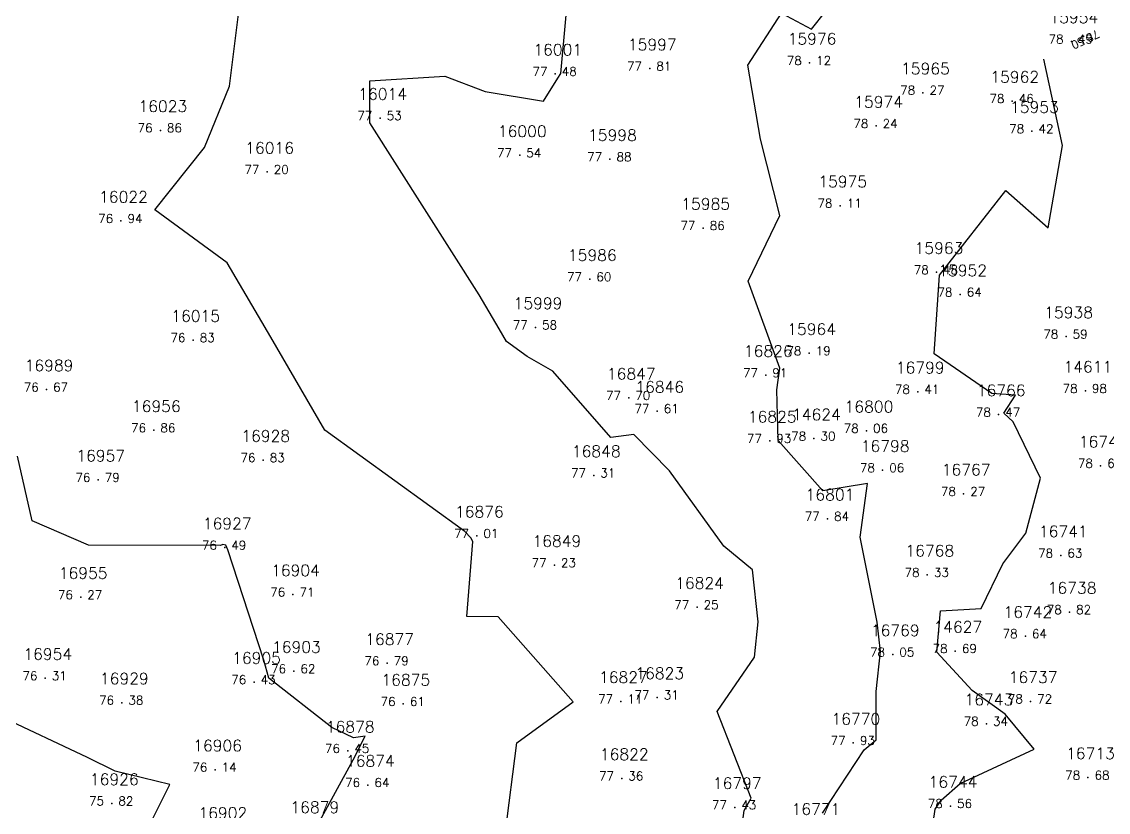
# Model space of a CAD drawing. Header units: millimetres. Extents: x 1412565 to 1412813, y 4931476 to 4931699.
# Drawn here: x 1412603.7 to 1412628.52, y 4931525.44 to 4931543.49 of the extents above; entities that cross this region are included whole.
import ezdxf
from ezdxf.enums import TextEntityAlignment as Align

# ---------------------------------------------------------------- set-up
doc = ezdxf.new("R2010")
doc.units = ezdxf.units.MM
for name, color, linetype in [('CIVIL', 50, 'Continuous'), ('CIVIL-DRAW', 80, 'Continuous'), ('CIVIL-NONAME', 130, 'Continuous'), ('CIVIL-TEXT', 240, 'Continuous'), ('CIVIL-Z', 50, 'Continuous'), ('Tcontours1', 7, 'Continuous'), ('Tcontours2', 7, 'Continuous')]:
    doc.layers.add(name, color=color, linetype=linetype)
doc.styles.add('CIVILCADMAIN', font='TXT.SHX')
doc.styles.add('MAVAT_HebTXT', font='hebtxt.shx')
doc.styles.get("Standard").update_dxf_attribs({"font": 'arial.ttf'})

# ---------------------------------------------------------------- blocks, each defined once
blk = doc.blocks.new('CIVIL-ZZ')
at = {"layer": 'CIVIL-DRAW'}
blk.add_point((0, 0), dxfattribs=at)
at = {"layer": 'CIVIL-NONAME'}
blk.add_attdef('NAME', text='', height=1.8, dxfattribs=at).set_placement((0, 2.1), align=Align.CENTER)
at = {"layer": 'CIVIL-TEXT', "flags": 8}
blk.add_attdef('TEXT', text='', height=2, dxfattribs=at).set_placement((0.2, -3.3), align=Align.CENTER)
at = {"layer": 'CIVIL-Z'}
blk.add_attdef('Z1', text='', height=1.6, dxfattribs=at).set_placement((-0.75, -0.225), align=Align.RIGHT)
blk.add_attdef('Z2', (0.75, -0.225), '', height=1.6, dxfattribs=at)

msp = doc.modelspace()

# ---------------------------------------------------------------- linework, layer by layer
at = {"layer": 'Tcontours1'}
for points, elevation in [([(1412614.745, 4931524.937), (1412615.015, 4931527.026), (1412616.297, 4931527.957), (1412614.59, 4931529.904), (1412613.873, 4931529.909), (1412614.007, 4931531.618), (1412613.96, 4931531.705), (1412613.829, 4931531.846), (1412610.63, 4931534.167), (1412609.393, 4931536.286), (1412608.396, 4931537.984), (1412606.741, 4931539.198), (1412607.875, 4931540.619), (1412608.448, 4931542.017), (1412608.718, 4931544.156)], 77), ([(1412621.992, 4931525.418), (1412622.947, 4931526.86), (1412623.219, 4931527.095), (1412623.225, 4931528.198), (1412623.321, 4931529.108), (1412623.245, 4931529.778), (1412622.854, 4931531.722), (1412623.026, 4931532.947), (1412622.002, 4931532.777), (1412620.981, 4931533.929), (1412620.954, 4931535.085), (1412621.018, 4931535.581), (1412620.297, 4931537.567), (1412621.023, 4931539.066), (1412620.578, 4931540.81), (1412620.287, 4931542.5), (1412621.06, 4931543.686), (1412621.746, 4931543.32), (1412622.403, 4931544.153)], 78), ([(1412606.581, 4931525.068), (1412607.088, 4931526.073), (1412605.834, 4931526.379), (1412605.202, 4931526.691), (1412603.196, 4931527.635)], 76)]:
    msp.add_lwpolyline(points, dxfattribs=dict(at, elevation=elevation))
at = {"layer": 'Tcontours2'}
for points, elevation in [([(1412620.163, 4931525.132), (1412620.204, 4931525.48), (1412620.369, 4931525.756), (1412619.593, 4931527.741), (1412620.442, 4931528.98), (1412620.527, 4931529.783), (1412620.393, 4931530.976), (1412619.74, 4931531.517), (1412618.498, 4931533.231), (1412617.688, 4931534.061), (1412617.16, 4931533.992), (1412615.834, 4931535.509), (1412615.252, 4931535.842), (1412614.777, 4931536.187), (1412614.606, 4931536.479), (1412614.149, 4931537.257), (1412611.655, 4931541.178), (1412611.653, 4931542.142), (1412613.367, 4931542.246), (1412614.29, 4931541.896), (1412615.62, 4931541.68), (1412615.952, 4931542.203), (1412616.021, 4931542.307), (1412616.138, 4931543.643)], 77.5), ([(1412624.407, 4931524.422), (1412624.572, 4931525.511), (1412624.709, 4931525.717), (1412625.144, 4931526.093), (1412626.832, 4931526.881), (1412626.165, 4931527.675), (1412625.415, 4931528.219), (1412624.605, 4931529.096), (1412624.692, 4931530.038), (1412625.618, 4931530.092), (1412626.118, 4931531.109), (1412626.638, 4931531.809), (1412626.976, 4931533.069), (1412626.353, 4931534.353), (1412626.136, 4931534.552), (1412626.405, 4931534.965), (1412625.865, 4931535.004), (1412624.55, 4931535.909), (1412624.667, 4931537.706), (1412626.184, 4931539.634), (1412627.147, 4931538.783), (1412627.478, 4931540.661), (1412627.051, 4931542.634)], 78.5), ([(1412610.425, 4931525.071), (1412611.271, 4931526.635), (1412611.547, 4931527.174), (1412611.282, 4931527.134), (1412610.788, 4931527.375), (1412609.345, 4931528.502), (1412609.232, 4931528.91), (1412608.411, 4931531.431), (1412608.366, 4931531.539), (1412608.296, 4931531.552), (1412608.244, 4931531.532), (1412605.227, 4931531.535), (1412603.942, 4931532.091), (1412603.606, 4931533.572)], 76.5)]:
    msp.add_lwpolyline(points, dxfattribs=dict(at, elevation=elevation))

# ---------------------------------------------------------------- block references
at = {"layer": 'CIVIL'}
ref = msp.add_blockref('CIVIL-ZZ', (1412627.68, 4931543.04, 78.49), dxfattribs=dict(at, xscale=0.2, yscale=0.2))
ref.add_attrib('Z2', '49', (1412627.83, 4931542.995), dxfattribs={"layer": 'CIVIL-Z', "height": 0.2, "style": 'CIVILCADMAIN'})
ref.add_attrib('Z1', '78', (1412627.16, 4931542.995), dxfattribs={"layer": 'CIVIL-Z', "height": 0.2, "style": 'CIVILCADMAIN'})
ref.add_attrib('NAME', '15954', (1412627.18, 4931543.46), dxfattribs={"layer": 'CIVIL-NONAME', "height": 0.26, "style": 'CIVILCADMAIN'})
ref = msp.add_blockref('CIVIL-ZZ', (1412618.05, 4931542.42, 77.81), dxfattribs=dict(at, xscale=0.2, yscale=0.2))
ref.add_attrib('Z2', '81', (1412618.2, 4931542.375), dxfattribs={"layer": 'CIVIL-Z', "height": 0.2, "style": 'CIVILCADMAIN'})
ref.add_attrib('Z1', '77', (1412617.53, 4931542.375), dxfattribs={"layer": 'CIVIL-Z', "height": 0.2, "style": 'CIVILCADMAIN'})
ref.add_attrib('NAME', '15997', (1412617.55, 4931542.84), dxfattribs={"layer": 'CIVIL-NONAME', "height": 0.26, "style": 'CIVILCADMAIN'})
ref = msp.add_blockref('CIVIL-ZZ', (1412621.7, 4931542.55, 78.12), dxfattribs=dict(at, xscale=0.2, yscale=0.2))
ref.add_attrib('Z2', '12', (1412621.85, 4931542.505), dxfattribs={"layer": 'CIVIL-Z', "height": 0.2, "style": 'CIVILCADMAIN'})
ref.add_attrib('Z1', '78', (1412621.18, 4931542.505), dxfattribs={"layer": 'CIVIL-Z', "height": 0.2, "style": 'CIVILCADMAIN'})
ref.add_attrib('NAME', '15976', (1412621.2, 4931542.97), dxfattribs={"layer": 'CIVIL-NONAME', "height": 0.26, "style": 'CIVILCADMAIN'})
ref = msp.add_blockref('CIVIL-ZZ', (1412615.89, 4931542.3, 77.48), dxfattribs=dict(at, xscale=0.2, yscale=0.2))
ref.add_attrib('Z2', '48', (1412616.04, 4931542.255), dxfattribs={"layer": 'CIVIL-Z', "height": 0.2, "style": 'CIVILCADMAIN'})
ref.add_attrib('Z1', '77', (1412615.37, 4931542.255), dxfattribs={"layer": 'CIVIL-Z', "height": 0.2, "style": 'CIVILCADMAIN'})
ref.add_attrib('NAME', '16001', (1412615.39, 4931542.72), dxfattribs={"layer": 'CIVIL-NONAME', "height": 0.26, "style": 'CIVILCADMAIN'})
ref = msp.add_blockref('CIVIL-ZZ', (1412624.29, 4931541.87, 78.27), dxfattribs=dict(at, xscale=0.2, yscale=0.2))
ref.add_attrib('Z2', '27', (1412624.44, 4931541.825), dxfattribs={"layer": 'CIVIL-Z', "height": 0.2, "style": 'CIVILCADMAIN'})
ref.add_attrib('Z1', '78', (1412623.77, 4931541.825), dxfattribs={"layer": 'CIVIL-Z', "height": 0.2, "style": 'CIVILCADMAIN'})
ref.add_attrib('NAME', '15965', (1412623.79, 4931542.29), dxfattribs={"layer": 'CIVIL-NONAME', "height": 0.26, "style": 'CIVILCADMAIN'})
ref = msp.add_blockref('CIVIL-ZZ', (1412626.33, 4931541.68, 78.46), dxfattribs=dict(at, xscale=0.2, yscale=0.2))
ref.add_attrib('Z2', '46', (1412626.48, 4931541.635), dxfattribs={"layer": 'CIVIL-Z', "height": 0.2, "style": 'CIVILCADMAIN'})
ref.add_attrib('Z1', '78', (1412625.81, 4931541.635), dxfattribs={"layer": 'CIVIL-Z', "height": 0.2, "style": 'CIVILCADMAIN'})
ref.add_attrib('NAME', '15962', (1412625.83, 4931542.1), dxfattribs={"layer": 'CIVIL-NONAME', "height": 0.26, "style": 'CIVILCADMAIN'})
ref = msp.add_blockref('CIVIL-ZZ', (1412611.89, 4931541.29, 77.53), dxfattribs=dict(at, xscale=0.2, yscale=0.2))
ref.add_attrib('Z2', '53', (1412612.04, 4931541.245), dxfattribs={"layer": 'CIVIL-Z', "height": 0.2, "style": 'CIVILCADMAIN'})
ref.add_attrib('Z1', '77', (1412611.37, 4931541.245), dxfattribs={"layer": 'CIVIL-Z', "height": 0.2, "style": 'CIVILCADMAIN'})
ref.add_attrib('NAME', '16014', (1412611.39, 4931541.71), dxfattribs={"layer": 'CIVIL-NONAME', "height": 0.26, "style": 'CIVILCADMAIN'})
ref = msp.add_blockref('CIVIL-ZZ', (1412606.87, 4931541.01, 76.86), dxfattribs=dict(at, xscale=0.2, yscale=0.2))
ref.add_attrib('Z2', '86', (1412607.02, 4931540.965), dxfattribs={"layer": 'CIVIL-Z', "height": 0.2, "style": 'CIVILCADMAIN'})
ref.add_attrib('Z1', '76', (1412606.35, 4931540.965), dxfattribs={"layer": 'CIVIL-Z', "height": 0.2, "style": 'CIVILCADMAIN'})
ref.add_attrib('NAME', '16023', (1412606.37, 4931541.43), dxfattribs={"layer": 'CIVIL-NONAME', "height": 0.26, "style": 'CIVILCADMAIN'})
ref = msp.add_blockref('CIVIL-ZZ', (1412623.22, 4931541.11, 78.24), dxfattribs=dict(at, xscale=0.2, yscale=0.2))
ref.add_attrib('Z2', '24', (1412623.37, 4931541.065), dxfattribs={"layer": 'CIVIL-Z', "height": 0.2, "style": 'CIVILCADMAIN'})
ref.add_attrib('Z1', '78', (1412622.7, 4931541.065), dxfattribs={"layer": 'CIVIL-Z', "height": 0.2, "style": 'CIVILCADMAIN'})
ref.add_attrib('NAME', '15974', (1412622.72, 4931541.53), dxfattribs={"layer": 'CIVIL-NONAME', "height": 0.26, "style": 'CIVILCADMAIN'})
ref = msp.add_blockref('CIVIL-ZZ', (1412626.78, 4931540.99, 78.42), dxfattribs=dict(at, xscale=0.2, yscale=0.2))
ref.add_attrib('Z2', '42', (1412626.93, 4931540.945), dxfattribs={"layer": 'CIVIL-Z', "height": 0.2, "style": 'CIVILCADMAIN'})
ref.add_attrib('Z1', '78', (1412626.26, 4931540.945), dxfattribs={"layer": 'CIVIL-Z', "height": 0.2, "style": 'CIVILCADMAIN'})
ref.add_attrib('NAME', '15953', (1412626.28, 4931541.41), dxfattribs={"layer": 'CIVIL-NONAME', "height": 0.26, "style": 'CIVILCADMAIN'})
ref = msp.add_blockref('CIVIL-ZZ', (1412615.08, 4931540.44, 77.54), dxfattribs=dict(at, xscale=0.2, yscale=0.2))
ref.add_attrib('Z2', '54', (1412615.23, 4931540.395), dxfattribs={"layer": 'CIVIL-Z', "height": 0.2, "style": 'CIVILCADMAIN'})
ref.add_attrib('Z1', '77', (1412614.56, 4931540.395), dxfattribs={"layer": 'CIVIL-Z', "height": 0.2, "style": 'CIVILCADMAIN'})
ref.add_attrib('NAME', '16000', (1412614.58, 4931540.86), dxfattribs={"layer": 'CIVIL-NONAME', "height": 0.26, "style": 'CIVILCADMAIN'})
ref = msp.add_blockref('CIVIL-ZZ', (1412617.14, 4931540.35, 77.88), dxfattribs=dict(at, xscale=0.2, yscale=0.2))
ref.add_attrib('Z2', '88', (1412617.29, 4931540.305), dxfattribs={"layer": 'CIVIL-Z', "height": 0.2, "style": 'CIVILCADMAIN'})
ref.add_attrib('Z1', '77', (1412616.62, 4931540.305), dxfattribs={"layer": 'CIVIL-Z', "height": 0.2, "style": 'CIVILCADMAIN'})
ref.add_attrib('NAME', '15998', (1412616.64, 4931540.77), dxfattribs={"layer": 'CIVIL-NONAME', "height": 0.26, "style": 'CIVILCADMAIN'})
ref = msp.add_blockref('CIVIL-ZZ', (1412609.31, 4931540.06, 77.2), dxfattribs=dict(at, xscale=0.2, yscale=0.2))
ref.add_attrib('Z2', '20', (1412609.46, 4931540.015), dxfattribs={"layer": 'CIVIL-Z', "height": 0.2, "style": 'CIVILCADMAIN'})
ref.add_attrib('Z1', '77', (1412608.79, 4931540.015), dxfattribs={"layer": 'CIVIL-Z', "height": 0.2, "style": 'CIVILCADMAIN'})
ref.add_attrib('NAME', '16016', (1412608.81, 4931540.48), dxfattribs={"layer": 'CIVIL-NONAME', "height": 0.26, "style": 'CIVILCADMAIN'})
ref = msp.add_blockref('CIVIL-ZZ', (1412622.4, 4931539.29, 78.11), dxfattribs=dict(at, xscale=0.2, yscale=0.2))
ref.add_attrib('Z2', '11', (1412622.55, 4931539.245), dxfattribs={"layer": 'CIVIL-Z', "height": 0.2, "style": 'CIVILCADMAIN'})
ref.add_attrib('Z1', '78', (1412621.88, 4931539.245), dxfattribs={"layer": 'CIVIL-Z', "height": 0.2, "style": 'CIVILCADMAIN'})
ref.add_attrib('NAME', '15975', (1412621.9, 4931539.71), dxfattribs={"layer": 'CIVIL-NONAME', "height": 0.26, "style": 'CIVILCADMAIN'})
ref = msp.add_blockref('CIVIL-ZZ', (1412605.97, 4931538.94, 76.94), dxfattribs=dict(at, xscale=0.2, yscale=0.2))
ref.add_attrib('Z2', '94', (1412606.12, 4931538.895), dxfattribs={"layer": 'CIVIL-Z', "height": 0.2, "style": 'CIVILCADMAIN'})
ref.add_attrib('Z1', '76', (1412605.45, 4931538.895), dxfattribs={"layer": 'CIVIL-Z', "height": 0.2, "style": 'CIVILCADMAIN'})
ref.add_attrib('NAME', '16022', (1412605.47, 4931539.36), dxfattribs={"layer": 'CIVIL-NONAME', "height": 0.26, "style": 'CIVILCADMAIN'})
ref = msp.add_blockref('CIVIL-ZZ', (1412619.27, 4931538.78, 77.86), dxfattribs=dict(at, xscale=0.2, yscale=0.2))
ref.add_attrib('Z2', '86', (1412619.42, 4931538.735), dxfattribs={"layer": 'CIVIL-Z', "height": 0.2, "style": 'CIVILCADMAIN'})
ref.add_attrib('Z1', '77', (1412618.75, 4931538.735), dxfattribs={"layer": 'CIVIL-Z', "height": 0.2, "style": 'CIVILCADMAIN'})
ref.add_attrib('NAME', '15985', (1412618.77, 4931539.2), dxfattribs={"layer": 'CIVIL-NONAME', "height": 0.26, "style": 'CIVILCADMAIN'})
ref = msp.add_blockref('CIVIL-ZZ', (1412624.6, 4931537.77, 78.48), dxfattribs=dict(at, xscale=0.2, yscale=0.2))
ref.add_attrib('Z2', '48', (1412624.75, 4931537.725), dxfattribs={"layer": 'CIVIL-Z', "height": 0.2, "style": 'CIVILCADMAIN'})
ref.add_attrib('Z1', '78', (1412624.08, 4931537.725), dxfattribs={"layer": 'CIVIL-Z', "height": 0.2, "style": 'CIVILCADMAIN'})
ref.add_attrib('NAME', '15963', (1412624.1, 4931538.19), dxfattribs={"layer": 'CIVIL-NONAME', "height": 0.26, "style": 'CIVILCADMAIN'})
ref = msp.add_blockref('CIVIL-ZZ', (1412616.68, 4931537.61, 77.6), dxfattribs=dict(at, xscale=0.2, yscale=0.2))
ref.add_attrib('Z2', '60', (1412616.83, 4931537.565), dxfattribs={"layer": 'CIVIL-Z', "height": 0.2, "style": 'CIVILCADMAIN'})
ref.add_attrib('Z1', '77', (1412616.16, 4931537.565), dxfattribs={"layer": 'CIVIL-Z', "height": 0.2, "style": 'CIVILCADMAIN'})
ref.add_attrib('NAME', '15986', (1412616.18, 4931538.03), dxfattribs={"layer": 'CIVIL-NONAME', "height": 0.26, "style": 'CIVILCADMAIN'})
ref = msp.add_blockref('CIVIL-ZZ', (1412625.14, 4931537.26, 78.64), dxfattribs=dict(at, xscale=0.2, yscale=0.2))
ref.add_attrib('Z2', '64', (1412625.29, 4931537.215), dxfattribs={"layer": 'CIVIL-Z', "height": 0.2, "style": 'CIVILCADMAIN'})
ref.add_attrib('Z1', '78', (1412624.62, 4931537.215), dxfattribs={"layer": 'CIVIL-Z', "height": 0.2, "style": 'CIVILCADMAIN'})
ref.add_attrib('NAME', '15952', (1412624.64, 4931537.68), dxfattribs={"layer": 'CIVIL-NONAME', "height": 0.26, "style": 'CIVILCADMAIN'})
ref = msp.add_blockref('CIVIL-ZZ', (1412615.44, 4931536.51, 77.58), dxfattribs=dict(at, xscale=0.2, yscale=0.2))
ref.add_attrib('Z2', '58', (1412615.59, 4931536.465), dxfattribs={"layer": 'CIVIL-Z', "height": 0.2, "style": 'CIVILCADMAIN'})
ref.add_attrib('Z1', '77', (1412614.92, 4931536.465), dxfattribs={"layer": 'CIVIL-Z', "height": 0.2, "style": 'CIVILCADMAIN'})
ref.add_attrib('NAME', '15999', (1412614.94, 4931536.93), dxfattribs={"layer": 'CIVIL-NONAME', "height": 0.26, "style": 'CIVILCADMAIN'})
ref = msp.add_blockref('CIVIL-ZZ', (1412607.62, 4931536.22, 76.83), dxfattribs=dict(at, xscale=0.2, yscale=0.2))
ref.add_attrib('Z2', '83', (1412607.77, 4931536.175), dxfattribs={"layer": 'CIVIL-Z', "height": 0.2, "style": 'CIVILCADMAIN'})
ref.add_attrib('Z1', '76', (1412607.1, 4931536.175), dxfattribs={"layer": 'CIVIL-Z', "height": 0.2, "style": 'CIVILCADMAIN'})
ref.add_attrib('NAME', '16015', (1412607.12, 4931536.64), dxfattribs={"layer": 'CIVIL-NONAME', "height": 0.26, "style": 'CIVILCADMAIN'})
ref = msp.add_blockref('CIVIL-ZZ', (1412627.56, 4931536.3, 78.59), dxfattribs=dict(at, xscale=0.2, yscale=0.2))
ref.add_attrib('Z2', '59', (1412627.71, 4931536.255), dxfattribs={"layer": 'CIVIL-Z', "height": 0.2, "style": 'CIVILCADMAIN'})
ref.add_attrib('Z1', '78', (1412627.04, 4931536.255), dxfattribs={"layer": 'CIVIL-Z', "height": 0.2, "style": 'CIVILCADMAIN'})
ref.add_attrib('NAME', '15938', (1412627.06, 4931536.72), dxfattribs={"layer": 'CIVIL-NONAME', "height": 0.26, "style": 'CIVILCADMAIN'})
ref = msp.add_blockref('CIVIL-ZZ', (1412621.69, 4931535.92, 78.19), dxfattribs=dict(at, xscale=0.2, yscale=0.2))
ref.add_attrib('Z2', '19', (1412621.84, 4931535.875), dxfattribs={"layer": 'CIVIL-Z', "height": 0.2, "style": 'CIVILCADMAIN'})
ref.add_attrib('Z1', '78', (1412621.17, 4931535.875), dxfattribs={"layer": 'CIVIL-Z', "height": 0.2, "style": 'CIVILCADMAIN'})
ref.add_attrib('NAME', '15964', (1412621.19, 4931536.34), dxfattribs={"layer": 'CIVIL-NONAME', "height": 0.26, "style": 'CIVILCADMAIN'})
ref = msp.add_blockref('CIVIL-ZZ', (1412620.7, 4931535.42, 77.91), dxfattribs=dict(at, xscale=0.2, yscale=0.2))
ref.add_attrib('Z2', '91', (1412620.85, 4931535.375), dxfattribs={"layer": 'CIVIL-Z', "height": 0.2, "style": 'CIVILCADMAIN'})
ref.add_attrib('Z1', '77', (1412620.18, 4931535.375), dxfattribs={"layer": 'CIVIL-Z', "height": 0.2, "style": 'CIVILCADMAIN'})
ref.add_attrib('NAME', '16826', (1412620.2, 4931535.84), dxfattribs={"layer": 'CIVIL-NONAME', "height": 0.26, "style": 'CIVILCADMAIN'})
ref = msp.add_blockref('CIVIL-ZZ', (1412604.27, 4931535.09, 76.67), dxfattribs=dict(at, xscale=0.2, yscale=0.2))
ref.add_attrib('Z2', '67', (1412604.42, 4931535.045), dxfattribs={"layer": 'CIVIL-Z', "height": 0.2, "style": 'CIVILCADMAIN'})
ref.add_attrib('Z1', '76', (1412603.75, 4931535.045), dxfattribs={"layer": 'CIVIL-Z', "height": 0.2, "style": 'CIVILCADMAIN'})
ref.add_attrib('NAME', '16989', (1412603.77, 4931535.51), dxfattribs={"layer": 'CIVIL-NONAME', "height": 0.26, "style": 'CIVILCADMAIN'})
ref = msp.add_blockref('CIVIL-ZZ', (1412624.17, 4931535.04, 78.41), dxfattribs=dict(at, xscale=0.2, yscale=0.2))
ref.add_attrib('Z2', '41', (1412624.32, 4931534.995), dxfattribs={"layer": 'CIVIL-Z', "height": 0.2, "style": 'CIVILCADMAIN'})
ref.add_attrib('Z1', '78', (1412623.65, 4931534.995), dxfattribs={"layer": 'CIVIL-Z', "height": 0.2, "style": 'CIVILCADMAIN'})
ref.add_attrib('NAME', '16799', (1412623.67, 4931535.46), dxfattribs={"layer": 'CIVIL-NONAME', "height": 0.26, "style": 'CIVILCADMAIN'})
ref = msp.add_blockref('CIVIL-ZZ', (1412628, 4931535.06, 78.98), dxfattribs=dict(at, xscale=0.2, yscale=0.2))
ref.add_attrib('Z2', '98', (1412628.15, 4931535.015), dxfattribs={"layer": 'CIVIL-Z', "height": 0.2, "style": 'CIVILCADMAIN'})
ref.add_attrib('Z1', '78', (1412627.48, 4931535.015), dxfattribs={"layer": 'CIVIL-Z', "height": 0.2, "style": 'CIVILCADMAIN'})
ref.add_attrib('NAME', '14611', (1412627.5, 4931535.48), dxfattribs={"layer": 'CIVIL-NONAME', "height": 0.26, "style": 'CIVILCADMAIN'})
ref = msp.add_blockref('CIVIL-ZZ', (1412617.57, 4931534.9, 77.7), dxfattribs=dict(at, xscale=0.2, yscale=0.2))
ref.add_attrib('Z2', '70', (1412617.72, 4931534.855), dxfattribs={"layer": 'CIVIL-Z', "height": 0.2, "style": 'CIVILCADMAIN'})
ref.add_attrib('Z1', '77', (1412617.05, 4931534.855), dxfattribs={"layer": 'CIVIL-Z', "height": 0.2, "style": 'CIVILCADMAIN'})
ref.add_attrib('NAME', '16847', (1412617.07, 4931535.32), dxfattribs={"layer": 'CIVIL-NONAME', "height": 0.26, "style": 'CIVILCADMAIN'})
ref = msp.add_blockref('CIVIL-ZZ', (1412618.22, 4931534.6, 77.61), dxfattribs=dict(at, xscale=0.2, yscale=0.2))
ref.add_attrib('Z2', '61', (1412618.37, 4931534.555), dxfattribs={"layer": 'CIVIL-Z', "height": 0.2, "style": 'CIVILCADMAIN'})
ref.add_attrib('Z1', '77', (1412617.7, 4931534.555), dxfattribs={"layer": 'CIVIL-Z', "height": 0.2, "style": 'CIVILCADMAIN'})
ref.add_attrib('NAME', '16846', (1412617.72, 4931535.02), dxfattribs={"layer": 'CIVIL-NONAME', "height": 0.26, "style": 'CIVILCADMAIN'})
ref = msp.add_blockref('CIVIL-ZZ', (1412626.02, 4931534.52, 78.47), dxfattribs=dict(at, xscale=0.2, yscale=0.2))
ref.add_attrib('Z2', '47', (1412626.17, 4931534.475), dxfattribs={"layer": 'CIVIL-Z', "height": 0.2, "style": 'CIVILCADMAIN'})
ref.add_attrib('Z1', '78', (1412625.5, 4931534.475), dxfattribs={"layer": 'CIVIL-Z', "height": 0.2, "style": 'CIVILCADMAIN'})
ref.add_attrib('NAME', '16766', (1412625.52, 4931534.94), dxfattribs={"layer": 'CIVIL-NONAME', "height": 0.26, "style": 'CIVILCADMAIN'})
ref = msp.add_blockref('CIVIL-ZZ', (1412606.72, 4931534.16, 76.86), dxfattribs=dict(at, xscale=0.2, yscale=0.2))
ref.add_attrib('Z2', '86', (1412606.87, 4931534.115), dxfattribs={"layer": 'CIVIL-Z', "height": 0.2, "style": 'CIVILCADMAIN'})
ref.add_attrib('Z1', '76', (1412606.2, 4931534.115), dxfattribs={"layer": 'CIVIL-Z', "height": 0.2, "style": 'CIVILCADMAIN'})
ref.add_attrib('NAME', '16956', (1412606.22, 4931534.58), dxfattribs={"layer": 'CIVIL-NONAME', "height": 0.26, "style": 'CIVILCADMAIN'})
ref = msp.add_blockref('CIVIL-ZZ', (1412620.79, 4931533.92, 77.93), dxfattribs=dict(at, xscale=0.2, yscale=0.2))
ref.add_attrib('Z2', '93', (1412620.94, 4931533.875), dxfattribs={"layer": 'CIVIL-Z', "height": 0.2, "style": 'CIVILCADMAIN'})
ref.add_attrib('Z1', '77', (1412620.27, 4931533.875), dxfattribs={"layer": 'CIVIL-Z', "height": 0.2, "style": 'CIVILCADMAIN'})
ref.add_attrib('NAME', '16825', (1412620.29, 4931534.34), dxfattribs={"layer": 'CIVIL-NONAME', "height": 0.26, "style": 'CIVILCADMAIN'})
ref = msp.add_blockref('CIVIL-ZZ', (1412621.8, 4931533.97, 78.3), dxfattribs=dict(at, xscale=0.2, yscale=0.2))
ref.add_attrib('Z2', '30', (1412621.95, 4931533.925), dxfattribs={"layer": 'CIVIL-Z', "height": 0.2, "style": 'CIVILCADMAIN'})
ref.add_attrib('Z1', '78', (1412621.28, 4931533.925), dxfattribs={"layer": 'CIVIL-Z', "height": 0.2, "style": 'CIVILCADMAIN'})
ref.add_attrib('NAME', '14624', (1412621.3, 4931534.39), dxfattribs={"layer": 'CIVIL-NONAME', "height": 0.26, "style": 'CIVILCADMAIN'})
ref = msp.add_blockref('CIVIL-ZZ', (1412623, 4931534.15, 78.06), dxfattribs=dict(at, xscale=0.2, yscale=0.2))
ref.add_attrib('Z2', '06', (1412623.15, 4931534.105), dxfattribs={"layer": 'CIVIL-Z', "height": 0.2, "style": 'CIVILCADMAIN'})
ref.add_attrib('Z1', '78', (1412622.48, 4931534.105), dxfattribs={"layer": 'CIVIL-Z', "height": 0.2, "style": 'CIVILCADMAIN'})
ref.add_attrib('NAME', '16800', (1412622.5, 4931534.57), dxfattribs={"layer": 'CIVIL-NONAME', "height": 0.26, "style": 'CIVILCADMAIN'})
ref = msp.add_blockref('CIVIL-ZZ', (1412609.22, 4931533.48, 76.83), dxfattribs=dict(at, xscale=0.2, yscale=0.2))
ref.add_attrib('Z2', '83', (1412609.37, 4931533.435), dxfattribs={"layer": 'CIVIL-Z', "height": 0.2, "style": 'CIVILCADMAIN'})
ref.add_attrib('Z1', '76', (1412608.7, 4931533.435), dxfattribs={"layer": 'CIVIL-Z', "height": 0.2, "style": 'CIVILCADMAIN'})
ref.add_attrib('NAME', '16928', (1412608.72, 4931533.9), dxfattribs={"layer": 'CIVIL-NONAME', "height": 0.26, "style": 'CIVILCADMAIN'})
ref = msp.add_blockref('CIVIL-ZZ', (1412623.37, 4931533.25, 78.06), dxfattribs=dict(at, xscale=0.2, yscale=0.2))
ref.add_attrib('Z2', '06', (1412623.52, 4931533.205), dxfattribs={"layer": 'CIVIL-Z', "height": 0.2, "style": 'CIVILCADMAIN'})
ref.add_attrib('Z1', '78', (1412622.85, 4931533.205), dxfattribs={"layer": 'CIVIL-Z', "height": 0.2, "style": 'CIVILCADMAIN'})
ref.add_attrib('NAME', '16798', (1412622.87, 4931533.67), dxfattribs={"layer": 'CIVIL-NONAME', "height": 0.26, "style": 'CIVILCADMAIN'})
ref = msp.add_blockref('CIVIL-ZZ', (1412628.35, 4931533.35, 78.68), dxfattribs=dict(at, xscale=0.2, yscale=0.2))
ref.add_attrib('Z2', '68', (1412628.5, 4931533.305), dxfattribs={"layer": 'CIVIL-Z', "height": 0.2, "style": 'CIVILCADMAIN'})
ref.add_attrib('Z1', '78', (1412627.83, 4931533.305), dxfattribs={"layer": 'CIVIL-Z', "height": 0.2, "style": 'CIVILCADMAIN'})
ref.add_attrib('NAME', '16740', (1412627.85, 4931533.77), dxfattribs={"layer": 'CIVIL-NONAME', "height": 0.26, "style": 'CIVILCADMAIN'})
ref = msp.add_blockref('CIVIL-ZZ', (1412605.45, 4931533.03, 76.79), dxfattribs=dict(at, xscale=0.2, yscale=0.2))
ref.add_attrib('Z2', '79', (1412605.6, 4931532.985), dxfattribs={"layer": 'CIVIL-Z', "height": 0.2, "style": 'CIVILCADMAIN'})
ref.add_attrib('Z1', '76', (1412604.93, 4931532.985), dxfattribs={"layer": 'CIVIL-Z', "height": 0.2, "style": 'CIVILCADMAIN'})
ref.add_attrib('NAME', '16957', (1412604.95, 4931533.45), dxfattribs={"layer": 'CIVIL-NONAME', "height": 0.26, "style": 'CIVILCADMAIN'})
ref = msp.add_blockref('CIVIL-ZZ', (1412616.77, 4931533.13, 77.31), dxfattribs=dict(at, xscale=0.2, yscale=0.2))
ref.add_attrib('Z2', '31', (1412616.92, 4931533.085), dxfattribs={"layer": 'CIVIL-Z', "height": 0.2, "style": 'CIVILCADMAIN'})
ref.add_attrib('Z1', '77', (1412616.25, 4931533.085), dxfattribs={"layer": 'CIVIL-Z', "height": 0.2, "style": 'CIVILCADMAIN'})
ref.add_attrib('NAME', '16848', (1412616.27, 4931533.55), dxfattribs={"layer": 'CIVIL-NONAME', "height": 0.26, "style": 'CIVILCADMAIN'})
ref = msp.add_blockref('CIVIL-ZZ', (1412625.22, 4931532.71, 78.27), dxfattribs=dict(at, xscale=0.2, yscale=0.2))
ref.add_attrib('Z2', '27', (1412625.37, 4931532.665), dxfattribs={"layer": 'CIVIL-Z', "height": 0.2, "style": 'CIVILCADMAIN'})
ref.add_attrib('Z1', '78', (1412624.7, 4931532.665), dxfattribs={"layer": 'CIVIL-Z', "height": 0.2, "style": 'CIVILCADMAIN'})
ref.add_attrib('NAME', '16767', (1412624.72, 4931533.13), dxfattribs={"layer": 'CIVIL-NONAME', "height": 0.26, "style": 'CIVILCADMAIN'})
ref = msp.add_blockref('CIVIL-ZZ', (1412622.11, 4931532.14, 77.84), dxfattribs=dict(at, xscale=0.2, yscale=0.2))
ref.add_attrib('Z2', '84', (1412622.26, 4931532.095), dxfattribs={"layer": 'CIVIL-Z', "height": 0.2, "style": 'CIVILCADMAIN'})
ref.add_attrib('Z1', '77', (1412621.59, 4931532.095), dxfattribs={"layer": 'CIVIL-Z', "height": 0.2, "style": 'CIVILCADMAIN'})
ref.add_attrib('NAME', '16801', (1412621.61, 4931532.56), dxfattribs={"layer": 'CIVIL-NONAME', "height": 0.26, "style": 'CIVILCADMAIN'})
ref = msp.add_blockref('CIVIL-ZZ', (1412614.1, 4931531.75, 77.01), dxfattribs=dict(at, xscale=0.2, yscale=0.2))
ref.add_attrib('Z2', '01', (1412614.25, 4931531.705), dxfattribs={"layer": 'CIVIL-Z', "height": 0.2, "style": 'CIVILCADMAIN'})
ref.add_attrib('Z1', '77', (1412613.58, 4931531.705), dxfattribs={"layer": 'CIVIL-Z', "height": 0.2, "style": 'CIVILCADMAIN'})
ref.add_attrib('NAME', '16876', (1412613.6, 4931532.17), dxfattribs={"layer": 'CIVIL-NONAME', "height": 0.26, "style": 'CIVILCADMAIN'})
ref = msp.add_blockref('CIVIL-ZZ', (1412608.34, 4931531.48, 76.49), dxfattribs=dict(at, xscale=0.2, yscale=0.2))
ref.add_attrib('Z2', '49', (1412608.49, 4931531.435), dxfattribs={"layer": 'CIVIL-Z', "height": 0.2, "style": 'CIVILCADMAIN'})
ref.add_attrib('Z1', '76', (1412607.82, 4931531.435), dxfattribs={"layer": 'CIVIL-Z', "height": 0.2, "style": 'CIVILCADMAIN'})
ref.add_attrib('NAME', '16927', (1412607.84, 4931531.9), dxfattribs={"layer": 'CIVIL-NONAME', "height": 0.26, "style": 'CIVILCADMAIN'})
ref = msp.add_blockref('CIVIL-ZZ', (1412627.44, 4931531.3, 78.63), dxfattribs=dict(at, xscale=0.2, yscale=0.2))
ref.add_attrib('Z2', '63', (1412627.59, 4931531.255), dxfattribs={"layer": 'CIVIL-Z', "height": 0.2, "style": 'CIVILCADMAIN'})
ref.add_attrib('Z1', '78', (1412626.92, 4931531.255), dxfattribs={"layer": 'CIVIL-Z', "height": 0.2, "style": 'CIVILCADMAIN'})
ref.add_attrib('NAME', '16741', (1412626.94, 4931531.72), dxfattribs={"layer": 'CIVIL-NONAME', "height": 0.26, "style": 'CIVILCADMAIN'})
ref = msp.add_blockref('CIVIL-ZZ', (1412615.87, 4931531.08, 77.23), dxfattribs=dict(at, xscale=0.2, yscale=0.2))
ref.add_attrib('Z2', '23', (1412616.02, 4931531.035), dxfattribs={"layer": 'CIVIL-Z', "height": 0.2, "style": 'CIVILCADMAIN'})
ref.add_attrib('Z1', '77', (1412615.35, 4931531.035), dxfattribs={"layer": 'CIVIL-Z', "height": 0.2, "style": 'CIVILCADMAIN'})
ref.add_attrib('NAME', '16849', (1412615.37, 4931531.5), dxfattribs={"layer": 'CIVIL-NONAME', "height": 0.26, "style": 'CIVILCADMAIN'})
ref = msp.add_blockref('CIVIL-ZZ', (1412624.39, 4931530.86, 78.33), dxfattribs=dict(at, xscale=0.2, yscale=0.2))
ref.add_attrib('Z2', '33', (1412624.54, 4931530.815), dxfattribs={"layer": 'CIVIL-Z', "height": 0.2, "style": 'CIVILCADMAIN'})
ref.add_attrib('Z1', '78', (1412623.87, 4931530.815), dxfattribs={"layer": 'CIVIL-Z', "height": 0.2, "style": 'CIVILCADMAIN'})
ref.add_attrib('NAME', '16768', (1412623.89, 4931531.28), dxfattribs={"layer": 'CIVIL-NONAME', "height": 0.26, "style": 'CIVILCADMAIN'})
ref = msp.add_blockref('CIVIL-ZZ', (1412605.05, 4931530.35, 76.27), dxfattribs=dict(at, xscale=0.2, yscale=0.2))
ref.add_attrib('Z2', '27', (1412605.2, 4931530.305), dxfattribs={"layer": 'CIVIL-Z', "height": 0.2, "style": 'CIVILCADMAIN'})
ref.add_attrib('Z1', '76', (1412604.53, 4931530.305), dxfattribs={"layer": 'CIVIL-Z', "height": 0.2, "style": 'CIVILCADMAIN'})
ref.add_attrib('NAME', '16955', (1412604.55, 4931530.77), dxfattribs={"layer": 'CIVIL-NONAME', "height": 0.26, "style": 'CIVILCADMAIN'})
ref = msp.add_blockref('CIVIL-ZZ', (1412609.9, 4931530.41, 76.71), dxfattribs=dict(at, xscale=0.2, yscale=0.2))
ref.add_attrib('Z2', '71', (1412610.05, 4931530.365), dxfattribs={"layer": 'CIVIL-Z', "height": 0.2, "style": 'CIVILCADMAIN'})
ref.add_attrib('Z1', '76', (1412609.38, 4931530.365), dxfattribs={"layer": 'CIVIL-Z', "height": 0.2, "style": 'CIVILCADMAIN'})
ref.add_attrib('NAME', '16904', (1412609.4, 4931530.83), dxfattribs={"layer": 'CIVIL-NONAME', "height": 0.26, "style": 'CIVILCADMAIN'})
ref = msp.add_blockref('CIVIL-ZZ', (1412619.13, 4931530.12, 77.25), dxfattribs=dict(at, xscale=0.2, yscale=0.2))
ref.add_attrib('Z2', '25', (1412619.28, 4931530.075), dxfattribs={"layer": 'CIVIL-Z', "height": 0.2, "style": 'CIVILCADMAIN'})
ref.add_attrib('Z1', '77', (1412618.61, 4931530.075), dxfattribs={"layer": 'CIVIL-Z', "height": 0.2, "style": 'CIVILCADMAIN'})
ref.add_attrib('NAME', '16824', (1412618.63, 4931530.54), dxfattribs={"layer": 'CIVIL-NONAME', "height": 0.26, "style": 'CIVILCADMAIN'})
ref = msp.add_blockref('CIVIL-ZZ', (1412627.64, 4931530.01, 78.82), dxfattribs=dict(at, xscale=0.2, yscale=0.2))
ref.add_attrib('Z2', '82', (1412627.79, 4931529.965), dxfattribs={"layer": 'CIVIL-Z', "height": 0.2, "style": 'CIVILCADMAIN'})
ref.add_attrib('Z1', '78', (1412627.12, 4931529.965), dxfattribs={"layer": 'CIVIL-Z', "height": 0.2, "style": 'CIVILCADMAIN'})
ref.add_attrib('NAME', '16738', (1412627.14, 4931530.43), dxfattribs={"layer": 'CIVIL-NONAME', "height": 0.26, "style": 'CIVILCADMAIN'})
ref = msp.add_blockref('CIVIL-ZZ', (1412626.63, 4931529.46, 78.64), dxfattribs=dict(at, xscale=0.2, yscale=0.2))
ref.add_attrib('Z2', '64', (1412626.78, 4931529.415), dxfattribs={"layer": 'CIVIL-Z', "height": 0.2, "style": 'CIVILCADMAIN'})
ref.add_attrib('Z1', '78', (1412626.11, 4931529.415), dxfattribs={"layer": 'CIVIL-Z', "height": 0.2, "style": 'CIVILCADMAIN'})
ref.add_attrib('NAME', '16742', (1412626.13, 4931529.88), dxfattribs={"layer": 'CIVIL-NONAME', "height": 0.26, "style": 'CIVILCADMAIN'})
ref = msp.add_blockref('CIVIL-ZZ', (1412623.6, 4931529.04, 78.05), dxfattribs=dict(at, xscale=0.2, yscale=0.2))
ref.add_attrib('Z2', '05', (1412623.75, 4931528.995), dxfattribs={"layer": 'CIVIL-Z', "height": 0.2, "style": 'CIVILCADMAIN'})
ref.add_attrib('Z1', '78', (1412623.08, 4931528.995), dxfattribs={"layer": 'CIVIL-Z', "height": 0.2, "style": 'CIVILCADMAIN'})
ref.add_attrib('NAME', '16769', (1412623.1, 4931529.46), dxfattribs={"layer": 'CIVIL-NONAME', "height": 0.26, "style": 'CIVILCADMAIN'})
ref = msp.add_blockref('CIVIL-ZZ', (1412625.03, 4931529.12, 78.69), dxfattribs=dict(at, xscale=0.2, yscale=0.2))
ref.add_attrib('Z2', '69', (1412625.18, 4931529.075), dxfattribs={"layer": 'CIVIL-Z', "height": 0.2, "style": 'CIVILCADMAIN'})
ref.add_attrib('Z1', '78', (1412624.51, 4931529.075), dxfattribs={"layer": 'CIVIL-Z', "height": 0.2, "style": 'CIVILCADMAIN'})
ref.add_attrib('NAME', '14627', (1412624.53, 4931529.54), dxfattribs={"layer": 'CIVIL-NONAME', "height": 0.26, "style": 'CIVILCADMAIN'})
ref = msp.add_blockref('CIVIL-ZZ', (1412612.05, 4931528.84, 76.79), dxfattribs=dict(at, xscale=0.2, yscale=0.2))
ref.add_attrib('Z2', '79', (1412612.2, 4931528.795), dxfattribs={"layer": 'CIVIL-Z', "height": 0.2, "style": 'CIVILCADMAIN'})
ref.add_attrib('Z1', '76', (1412611.53, 4931528.795), dxfattribs={"layer": 'CIVIL-Z', "height": 0.2, "style": 'CIVILCADMAIN'})
ref.add_attrib('NAME', '16877', (1412611.55, 4931529.26), dxfattribs={"layer": 'CIVIL-NONAME', "height": 0.26, "style": 'CIVILCADMAIN'})
ref = msp.add_blockref('CIVIL-ZZ', (1412604.24, 4931528.5, 76.31), dxfattribs=dict(at, xscale=0.2, yscale=0.2))
ref.add_attrib('Z2', '31', (1412604.39, 4931528.455), dxfattribs={"layer": 'CIVIL-Z', "height": 0.2, "style": 'CIVILCADMAIN'})
ref.add_attrib('Z1', '76', (1412603.72, 4931528.455), dxfattribs={"layer": 'CIVIL-Z', "height": 0.2, "style": 'CIVILCADMAIN'})
ref.add_attrib('NAME', '16954', (1412603.74, 4931528.92), dxfattribs={"layer": 'CIVIL-NONAME', "height": 0.26, "style": 'CIVILCADMAIN'})
ref = msp.add_blockref('CIVIL-ZZ', (1412609.92, 4931528.66, 76.62), dxfattribs=dict(at, xscale=0.2, yscale=0.2))
ref.add_attrib('Z2', '62', (1412610.07, 4931528.615), dxfattribs={"layer": 'CIVIL-Z', "height": 0.2, "style": 'CIVILCADMAIN'})
ref.add_attrib('Z1', '76', (1412609.4, 4931528.615), dxfattribs={"layer": 'CIVIL-Z', "height": 0.2, "style": 'CIVILCADMAIN'})
ref.add_attrib('NAME', '16903', (1412609.42, 4931529.08), dxfattribs={"layer": 'CIVIL-NONAME', "height": 0.26, "style": 'CIVILCADMAIN'})
ref = msp.add_blockref('CIVIL-ZZ', (1412609.01, 4931528.41, 76.43), dxfattribs=dict(at, xscale=0.2, yscale=0.2))
ref.add_attrib('Z2', '43', (1412609.16, 4931528.365), dxfattribs={"layer": 'CIVIL-Z', "height": 0.2, "style": 'CIVILCADMAIN'})
ref.add_attrib('Z1', '76', (1412608.49, 4931528.365), dxfattribs={"layer": 'CIVIL-Z', "height": 0.2, "style": 'CIVILCADMAIN'})
ref.add_attrib('NAME', '16905', (1412608.51, 4931528.83), dxfattribs={"layer": 'CIVIL-NONAME', "height": 0.26, "style": 'CIVILCADMAIN'})
ref = msp.add_blockref('CIVIL-ZZ', (1412617.39, 4931527.97, 77.11), dxfattribs=dict(at, xscale=0.2, yscale=0.2))
ref.add_attrib('Z2', '11', (1412617.54, 4931527.925), dxfattribs={"layer": 'CIVIL-Z', "height": 0.2, "style": 'CIVILCADMAIN'})
ref.add_attrib('Z1', '77', (1412616.87, 4931527.925), dxfattribs={"layer": 'CIVIL-Z', "height": 0.2, "style": 'CIVILCADMAIN'})
ref.add_attrib('NAME', '16827', (1412616.89, 4931528.39), dxfattribs={"layer": 'CIVIL-NONAME', "height": 0.26, "style": 'CIVILCADMAIN'})
ref = msp.add_blockref('CIVIL-ZZ', (1412618.22, 4931528.06, 77.31), dxfattribs=dict(at, xscale=0.2, yscale=0.2))
ref.add_attrib('Z2', '31', (1412618.37, 4931528.015), dxfattribs={"layer": 'CIVIL-Z', "height": 0.2, "style": 'CIVILCADMAIN'})
ref.add_attrib('Z1', '77', (1412617.7, 4931528.015), dxfattribs={"layer": 'CIVIL-Z', "height": 0.2, "style": 'CIVILCADMAIN'})
ref.add_attrib('NAME', '16823', (1412617.72, 4931528.48), dxfattribs={"layer": 'CIVIL-NONAME', "height": 0.26, "style": 'CIVILCADMAIN'})
ref = msp.add_blockref('CIVIL-ZZ', (1412626.75, 4931527.97, 78.72), dxfattribs=dict(at, xscale=0.2, yscale=0.2))
ref.add_attrib('Z2', '72', (1412626.9, 4931527.925), dxfattribs={"layer": 'CIVIL-Z', "height": 0.2, "style": 'CIVILCADMAIN'})
ref.add_attrib('Z1', '78', (1412626.23, 4931527.925), dxfattribs={"layer": 'CIVIL-Z', "height": 0.2, "style": 'CIVILCADMAIN'})
ref.add_attrib('NAME', '16737', (1412626.25, 4931528.39), dxfattribs={"layer": 'CIVIL-NONAME', "height": 0.26, "style": 'CIVILCADMAIN'})
ref = msp.add_blockref('CIVIL-ZZ', (1412605.99, 4931527.94, 76.38), dxfattribs=dict(at, xscale=0.2, yscale=0.2))
ref.add_attrib('Z2', '38', (1412606.14, 4931527.895), dxfattribs={"layer": 'CIVIL-Z', "height": 0.2, "style": 'CIVILCADMAIN'})
ref.add_attrib('Z1', '76', (1412605.47, 4931527.895), dxfattribs={"layer": 'CIVIL-Z', "height": 0.2, "style": 'CIVILCADMAIN'})
ref.add_attrib('NAME', '16929', (1412605.49, 4931528.36), dxfattribs={"layer": 'CIVIL-NONAME', "height": 0.26, "style": 'CIVILCADMAIN'})
ref = msp.add_blockref('CIVIL-ZZ', (1412612.42, 4931527.91, 76.61), dxfattribs=dict(at, xscale=0.2, yscale=0.2))
ref.add_attrib('Z2', '61', (1412612.57, 4931527.865), dxfattribs={"layer": 'CIVIL-Z', "height": 0.2, "style": 'CIVILCADMAIN'})
ref.add_attrib('Z1', '76', (1412611.9, 4931527.865), dxfattribs={"layer": 'CIVIL-Z', "height": 0.2, "style": 'CIVILCADMAIN'})
ref.add_attrib('NAME', '16875', (1412611.92, 4931528.33), dxfattribs={"layer": 'CIVIL-NONAME', "height": 0.26, "style": 'CIVILCADMAIN'})
ref = msp.add_blockref('CIVIL-ZZ', (1412625.74, 4931527.46, 78.34), dxfattribs=dict(at, xscale=0.2, yscale=0.2))
ref.add_attrib('Z2', '34', (1412625.89, 4931527.415), dxfattribs={"layer": 'CIVIL-Z', "height": 0.2, "style": 'CIVILCADMAIN'})
ref.add_attrib('Z1', '78', (1412625.22, 4931527.415), dxfattribs={"layer": 'CIVIL-Z', "height": 0.2, "style": 'CIVILCADMAIN'})
ref.add_attrib('NAME', '16743', (1412625.24, 4931527.88), dxfattribs={"layer": 'CIVIL-NONAME', "height": 0.26, "style": 'CIVILCADMAIN'})
ref = msp.add_blockref('CIVIL-ZZ', (1412622.7, 4931527.02, 77.93), dxfattribs=dict(at, xscale=0.2, yscale=0.2))
ref.add_attrib('Z2', '93', (1412622.85, 4931526.975), dxfattribs={"layer": 'CIVIL-Z', "height": 0.2, "style": 'CIVILCADMAIN'})
ref.add_attrib('Z1', '77', (1412622.18, 4931526.975), dxfattribs={"layer": 'CIVIL-Z', "height": 0.2, "style": 'CIVILCADMAIN'})
ref.add_attrib('NAME', '16770', (1412622.2, 4931527.44), dxfattribs={"layer": 'CIVIL-NONAME', "height": 0.26, "style": 'CIVILCADMAIN'})
ref = msp.add_blockref('CIVIL-ZZ', (1412611.15, 4931526.84, 76.45), dxfattribs=dict(at, xscale=0.2, yscale=0.2))
ref.add_attrib('Z2', '45', (1412611.3, 4931526.795), dxfattribs={"layer": 'CIVIL-Z', "height": 0.2, "style": 'CIVILCADMAIN'})
ref.add_attrib('Z1', '76', (1412610.63, 4931526.795), dxfattribs={"layer": 'CIVIL-Z', "height": 0.2, "style": 'CIVILCADMAIN'})
ref.add_attrib('NAME', '16878', (1412610.65, 4931527.26), dxfattribs={"layer": 'CIVIL-NONAME', "height": 0.26, "style": 'CIVILCADMAIN'})
ref = msp.add_blockref('CIVIL-ZZ', (1412608.12, 4931526.41, 76.14), dxfattribs=dict(at, xscale=0.2, yscale=0.2))
ref.add_attrib('Z2', '14', (1412608.27, 4931526.365), dxfattribs={"layer": 'CIVIL-Z', "height": 0.2, "style": 'CIVILCADMAIN'})
ref.add_attrib('Z1', '76', (1412607.6, 4931526.365), dxfattribs={"layer": 'CIVIL-Z', "height": 0.2, "style": 'CIVILCADMAIN'})
ref.add_attrib('NAME', '16906', (1412607.62, 4931526.83), dxfattribs={"layer": 'CIVIL-NONAME', "height": 0.26, "style": 'CIVILCADMAIN'})
ref = msp.add_blockref('CIVIL-ZZ', (1412628.06, 4931526.23, 78.68), dxfattribs=dict(at, xscale=0.2, yscale=0.2))
ref.add_attrib('Z2', '68', (1412628.21, 4931526.185), dxfattribs={"layer": 'CIVIL-Z', "height": 0.2, "style": 'CIVILCADMAIN'})
ref.add_attrib('Z1', '78', (1412627.54, 4931526.185), dxfattribs={"layer": 'CIVIL-Z', "height": 0.2, "style": 'CIVILCADMAIN'})
ref.add_attrib('NAME', '16713', (1412627.56, 4931526.65), dxfattribs={"layer": 'CIVIL-NONAME', "height": 0.26, "style": 'CIVILCADMAIN'})
ref = msp.add_blockref('CIVIL-ZZ', (1412611.61, 4931526.06, 76.64), dxfattribs=dict(at, xscale=0.2, yscale=0.2))
ref.add_attrib('Z2', '64', (1412611.76, 4931526.015), dxfattribs={"layer": 'CIVIL-Z', "height": 0.2, "style": 'CIVILCADMAIN'})
ref.add_attrib('Z1', '76', (1412611.09, 4931526.015), dxfattribs={"layer": 'CIVIL-Z', "height": 0.2, "style": 'CIVILCADMAIN'})
ref.add_attrib('NAME', '16874', (1412611.11, 4931526.48), dxfattribs={"layer": 'CIVIL-NONAME', "height": 0.26, "style": 'CIVILCADMAIN'})
ref = msp.add_blockref('CIVIL-ZZ', (1412617.41, 4931526.21, 77.36), dxfattribs=dict(at, xscale=0.2, yscale=0.2))
ref.add_attrib('Z2', '36', (1412617.56, 4931526.165), dxfattribs={"layer": 'CIVIL-Z', "height": 0.2, "style": 'CIVILCADMAIN'})
ref.add_attrib('Z1', '77', (1412616.89, 4931526.165), dxfattribs={"layer": 'CIVIL-Z', "height": 0.2, "style": 'CIVILCADMAIN'})
ref.add_attrib('NAME', '16822', (1412616.91, 4931526.63), dxfattribs={"layer": 'CIVIL-NONAME', "height": 0.26, "style": 'CIVILCADMAIN'})
ref = msp.add_blockref('CIVIL-ZZ', (1412605.76, 4931525.64, 75.82), dxfattribs=dict(at, xscale=0.2, yscale=0.2))
ref.add_attrib('Z2', '82', (1412605.91, 4931525.595), dxfattribs={"layer": 'CIVIL-Z', "height": 0.2, "style": 'CIVILCADMAIN'})
ref.add_attrib('Z1', '75', (1412605.24, 4931525.595), dxfattribs={"layer": 'CIVIL-Z', "height": 0.2, "style": 'CIVILCADMAIN'})
ref.add_attrib('NAME', '16926', (1412605.26, 4931526.06), dxfattribs={"layer": 'CIVIL-NONAME', "height": 0.26, "style": 'CIVILCADMAIN'})
ref = msp.add_blockref('CIVIL-ZZ', (1412619.99, 4931525.55, 77.43), dxfattribs=dict(at, xscale=0.2, yscale=0.2))
ref.add_attrib('Z2', '43', (1412620.14, 4931525.505), dxfattribs={"layer": 'CIVIL-Z', "height": 0.2, "style": 'CIVILCADMAIN'})
ref.add_attrib('Z1', '77', (1412619.47, 4931525.505), dxfattribs={"layer": 'CIVIL-Z', "height": 0.2, "style": 'CIVILCADMAIN'})
ref.add_attrib('NAME', '16797', (1412619.49, 4931525.97), dxfattribs={"layer": 'CIVIL-NONAME', "height": 0.26, "style": 'CIVILCADMAIN'})
ref = msp.add_blockref('CIVIL-ZZ', (1412624.92, 4931525.58, 78.56), dxfattribs=dict(at, xscale=0.2, yscale=0.2))
ref.add_attrib('Z2', '56', (1412625.07, 4931525.535), dxfattribs={"layer": 'CIVIL-Z', "height": 0.2, "style": 'CIVILCADMAIN'})
ref.add_attrib('Z1', '78', (1412624.4, 4931525.535), dxfattribs={"layer": 'CIVIL-Z', "height": 0.2, "style": 'CIVILCADMAIN'})
ref.add_attrib('NAME', '16744', (1412624.42, 4931526), dxfattribs={"layer": 'CIVIL-NONAME', "height": 0.26, "style": 'CIVILCADMAIN'})
ref = msp.add_blockref('CIVIL-ZZ', (1412610.34, 4931525, 76.49), dxfattribs=dict(at, xscale=0.2, yscale=0.2))
ref.add_attrib('Z2', '49', (1412610.49, 4931524.955), dxfattribs={"layer": 'CIVIL-Z', "height": 0.2, "style": 'CIVILCADMAIN'})
ref.add_attrib('Z1', '76', (1412609.82, 4931524.955), dxfattribs={"layer": 'CIVIL-Z', "height": 0.2, "style": 'CIVILCADMAIN'})
ref.add_attrib('NAME', '16879', (1412609.84, 4931525.42), dxfattribs={"layer": 'CIVIL-NONAME', "height": 0.26, "style": 'CIVILCADMAIN'})
ref = msp.add_blockref('CIVIL-ZZ', (1412608.24, 4931524.87, 76.07), dxfattribs=dict(at, xscale=0.2, yscale=0.2))
ref.add_attrib('Z2', '07', (1412608.39, 4931524.825), dxfattribs={"layer": 'CIVIL-Z', "height": 0.2, "style": 'CIVILCADMAIN'})
ref.add_attrib('Z1', '76', (1412607.72, 4931524.825), dxfattribs={"layer": 'CIVIL-Z', "height": 0.2, "style": 'CIVILCADMAIN'})
ref.add_attrib('NAME', '16902', (1412607.74, 4931525.29), dxfattribs={"layer": 'CIVIL-NONAME', "height": 0.26, "style": 'CIVILCADMAIN'})
ref = msp.add_blockref('CIVIL-ZZ', (1412621.79, 4931524.96, 78.02), dxfattribs=dict(at, xscale=0.2, yscale=0.2))
ref.add_attrib('Z2', '02', (1412621.94, 4931524.915), dxfattribs={"layer": 'CIVIL-Z', "height": 0.2, "style": 'CIVILCADMAIN'})
ref.add_attrib('Z1', '78', (1412621.27, 4931524.915), dxfattribs={"layer": 'CIVIL-Z', "height": 0.2, "style": 'CIVILCADMAIN'})
ref.add_attrib('NAME', '16771', (1412621.29, 4931525.38), dxfattribs={"layer": 'CIVIL-NONAME', "height": 0.26, "style": 'CIVILCADMAIN'})

# ---------------------------------------------------------------- texts
at = {"layer": 'Tcontours2', "style": 'MAVAT_HebTXT'}
msp.add_text('78.50', height=0.2, rotation=205.3024, dxfattribs=at).set_placement((1412628, 4931543.083, 78.5), align=Align.MIDDLE_CENTER)

doc.saveas('drawing.dxf')
